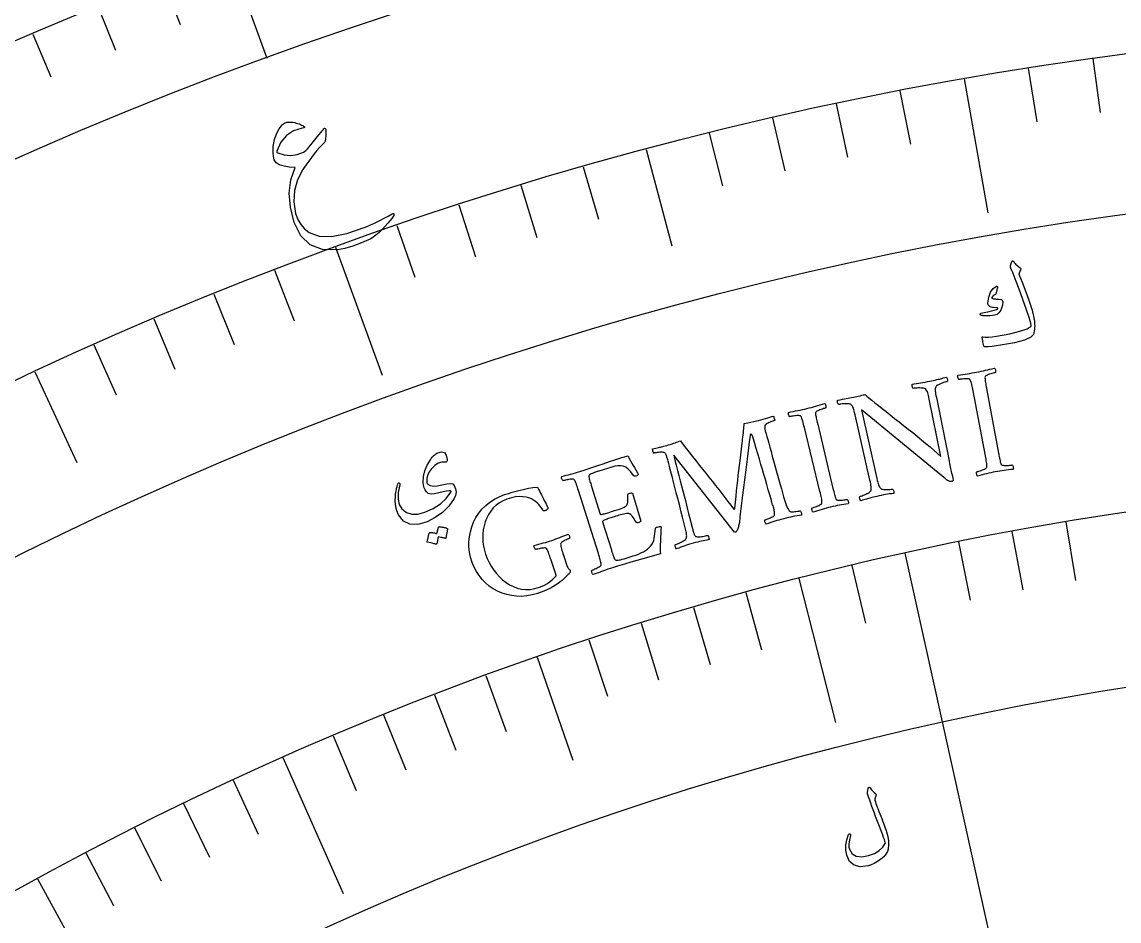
# Model space of a CAD drawing. Header units: millimetres. Extents: x -82 to 82, y -82 to 107.
# Drawn here: x -31.81 to -9.86, y 56.69 to 74.67 of the extents above; entities that cross this region are included whole.
import ezdxf

# ---------------------------------------------------------------- set-up
doc = ezdxf.new("R2010")
doc.units = ezdxf.units.MM
for name, color, linetype in [('ENGRAVE', 7, 'Continuous'), ('ENGRAVE_FINE', 8, 'Continuous'), ('TEXT', 5, 'Continuous')]:
    doc.layers.add(name, color=color, linetype=linetype)

msp = doc.modelspace()

# ---------------------------------------------------------------- linework, layer by layer
at = {"layer": 'ENGRAVE'}
for points in [[(-27.6523, 75.9741), (-26.9116, 73.9391)], [(-12.965, 73.5282), (-12.4922, 70.8471)], [(-19.3241, 72.1184), (-18.8073, 70.19)], [(-25.5361, 70.1598), (-24.6049, 67.6015)], [(-31.5537, 67.6672), (-30.71, 65.8578)], [(-14.1463, 64.0437), (-12.011, 54.3768)], [(-16.2713, 63.5371), (-15.5345, 60.66)], [(-21.5023, 61.9627), (-20.7883, 59.905)], [(-26.5887, 59.9563), (-25.3847, 57.2413)], [(-31.4957, 57.5303), (-30.4498, 55.6199)]]:
    msp.add_lwpolyline(points, dxfattribs=at)
for radius in [80.85, 80.85, 78.6844, 74.6625, 74.6625, 71.4862, 65.5875, 65.5875, 62.1225]:
    msp.add_circle((0, 0), radius, dxfattribs=at)
at = {"layer": 'ENGRAVE_FINE'}
for points in [[(-28.974, 75.48), (-28.6414, 74.6135)], [(-30.2869, 74.9628), (-29.9393, 74.1023)], [(-31.5906, 74.4228), (-31.228, 73.5685)], [(-11.6798, 73.7433), (-11.5094, 72.6677)], [(-10.391, 73.9359), (-10.2395, 72.8575)], [(-14.2463, 73.2907), (-14.0385, 72.2217)], [(-15.5232, 73.0309), (-15.2968, 71.9657)], [(-16.7954, 72.7489), (-16.5504, 71.6878)], [(-18.0625, 72.4447), (-17.799, 71.3881)], [(-20.5798, 71.7702), (-20.2796, 70.7234)], [(-21.8292, 71.4001), (-21.5108, 70.3587)], [(-23.072, 71.0083), (-22.7355, 69.9726)], [(-24.3077, 70.5948), (-23.9532, 69.5651)], [(-26.7566, 69.7034), (-26.3664, 68.6868)], [(-27.9691, 69.2259), (-27.5611, 68.2162)], [(-29.173, 68.7272), (-28.7475, 67.7248)], [(-30.368, 68.2076), (-29.925, 67.2127)], [(-10.9311, 64.6702), (-10.7331, 63.4988)], [(-12.0061, 64.4792), (-11.7887, 63.3113)], [(-13.078, 64.2704), (-12.8411, 63.1063)], [(-15.2109, 63.7993), (-14.9353, 62.6437)], [(-17.3274, 63.2573), (-17.0135, 62.1115)], [(-18.3788, 62.9598), (-18.0459, 61.8194)], [(-19.4253, 62.6449), (-19.0735, 61.5102)], [(-20.4666, 62.3124), (-20.0959, 61.1838)], [(-22.5323, 61.5956), (-22.1242, 60.4799)], [(-23.5562, 61.2113), (-23.1295, 60.1026)], [(-24.5738, 60.81), (-24.1287, 59.7085)], [(-25.5847, 60.3916), (-25.1213, 59.2977)], [(-27.5856, 59.5043), (-27.0859, 58.4264)], [(-28.575, 59.0355), (-28.0574, 57.9662)], [(-29.5566, 58.5502), (-29.0213, 57.4897)], [(-30.5303, 58.0484), (-29.9773, 56.997)]]:
    msp.add_lwpolyline(points, dxfattribs=at)
at = {"layer": 'TEXT'}
for points in [[(-26.5992, 72.614), (-26.5592, 72.6421), (-26.5107, 72.6591), (-26.4536, 72.6648), (-26.3881, 72.6593), (-26.3534, 72.6527), (-26.321, 72.6452), (-26.2908, 72.6366), (-26.2628, 72.627), (-26.2371, 72.6166), (-26.2138, 72.6055), (-26.1929, 72.5937), (-26.1744, 72.5813), (-26.1601, 72.5678), (-26.1598, 72.5564), (-26.1734, 72.5472), (-26.201, 72.54), (-26.374, 72.49), (-26.5171, 72.3965), (-26.6302, 72.2597), (-26.7129, 72.0798), (-26.7134, 72.0698), (-26.7099, 72.061), (-26.7024, 72.0532), (-26.691, 72.0465), (-26.5603, 72.0079), (-26.4308, 71.9979), (-26.3025, 72.0167), (-26.1752, 72.0643), (-26.1539, 72.0772), (-26.1282, 72.0988), (-26.098, 72.1291), (-26.0635, 72.1682), (-26.0023, 72.2441), (-25.9481, 72.3111), (-25.9009, 72.3692), (-25.8608, 72.4183), (-25.8279, 72.4585), (-25.8021, 72.4899), (-25.7834, 72.5123), (-25.7719, 72.5259), (-25.7536, 72.5397), (-25.7404, 72.5379), (-25.7324, 72.5204), (-25.7295, 72.4872), (-25.7317, 72.3967), (-25.7373, 72.3279), (-25.7461, 72.2808), (-25.7583, 72.2555), (-25.8064, 72.2074), (-25.8563, 72.1536), (-25.9078, 72.0943), (-25.961, 72.0293), (-26.0159, 71.9587), (-26.0723, 71.8825), (-26.1304, 71.8006), (-26.1901, 71.7131), (-26.2991, 71.5099), (-26.3593, 71.2961), (-26.3708, 71.0719), (-26.334, 70.8373), (-26.292, 70.7178), (-26.2324, 70.6144), (-26.1553, 70.5269), (-26.0609, 70.4554), (-25.8657, 70.3848), (-25.6152, 70.3793), (-25.3091, 70.4381), (-24.9467, 70.5605), (-24.8922, 70.5837), (-24.8338, 70.6098), (-24.7717, 70.6387), (-24.7056, 70.6705), (-24.636, 70.7053), (-24.563, 70.7431), (-24.4866, 70.784), (-24.4067, 70.8279), (-24.3926, 70.8346), (-24.3814, 70.8374), (-24.3732, 70.8365), (-24.3679, 70.8318), (-24.3717, 70.7986), (-24.4114, 70.7364), (-24.4868, 70.6453), (-24.5978, 70.5251), (-24.6665, 70.4563), (-24.7285, 70.4012), (-24.7837, 70.3598), (-24.8321, 70.3323), (-25.0192, 70.2493), (-25.1928, 70.1849), (-25.3531, 70.139), (-25.5001, 70.1119), (-25.7981, 70.1161), (-26.0409, 70.2078), (-26.2285, 70.3875), (-26.3605, 70.6557), (-26.4383, 70.9601), (-26.462, 71.2453), (-26.4313, 71.5112), (-26.3458, 71.7577), (-26.4634, 71.7656), (-26.5624, 71.7811), (-26.6429, 71.8041), (-26.7048, 71.8347), (-26.724, 71.8493), (-26.7399, 71.867), (-26.7527, 71.8879), (-26.7622, 71.912), (-26.7769, 71.9809), (-26.785, 72.0482), (-26.7865, 72.114), (-26.7814, 72.1783), (-26.7549, 72.3137), (-26.7157, 72.4314), (-26.6638, 72.5316), (-26.5992, 72.614)], [(-11.9745, 69.8739), (-11.9592, 69.8543), (-11.9436, 69.8358), (-11.9277, 69.8186), (-11.9115, 69.8026), (-11.8949, 69.7878), (-11.8777, 69.7743), (-11.8599, 69.7621), (-11.8415, 69.7511), (-11.8341, 69.7444), (-11.8305, 69.7358), (-11.8308, 69.7253), (-11.835, 69.7127), (-11.8616, 69.6458), (-11.8641, 69.6387), (-11.8657, 69.6327), (-11.8664, 69.6279), (-11.8664, 69.6242), (-11.8049, 69.4661), (-11.7505, 69.3231), (-11.7033, 69.195), (-11.6631, 69.0819), (-11.6302, 68.984), (-11.6045, 68.9014), (-11.5862, 68.8341), (-11.575, 68.782), (-11.5584, 68.6829), (-11.5549, 68.6513), (-11.5528, 68.6192), (-11.5523, 68.5868), (-11.5533, 68.5539), (-11.5558, 68.5207), (-11.5601, 68.487), (-11.5661, 68.453), (-11.5739, 68.4185), (-11.6264, 68.3603), (-11.7542, 68.3051), (-11.9574, 68.2523), (-12.2358, 68.2012), (-12.3233, 68.1886), (-12.4047, 68.179), (-12.4799, 68.1726), (-12.549, 68.1693), (-12.5556, 68.1708), (-12.5607, 68.1739), (-12.5643, 68.1786), (-12.5664, 68.1848), (-12.5739, 68.2153), (-12.5805, 68.2432), (-12.5862, 68.2683), (-12.5911, 68.2907), (-12.5951, 68.3107), (-12.5983, 68.3284), (-12.6007, 68.344), (-12.6023, 68.3574), (-12.6028, 68.365), (-12.601, 68.3696), (-12.5967, 68.3713), (-12.5901, 68.3701), (-12.5405, 68.3645), (-12.478, 68.3651), (-12.4026, 68.3719), (-12.3144, 68.3849), (-12.0522, 68.4317), (-11.8491, 68.48), (-11.7052, 68.5304), (-11.6204, 68.5831), (-11.631, 68.6446), (-11.6624, 68.7542), (-11.7149, 68.912), (-11.7884, 69.1178), (-11.864, 69.3236), (-11.9221, 69.4791), (-11.9624, 69.5843), (-11.9849, 69.6393), (-11.9915, 69.6543), (-11.9978, 69.6683), (-12.0036, 69.6813), (-12.009, 69.6934), (-12.0139, 69.7043), (-12.0183, 69.7141), (-12.0223, 69.7226), (-12.0258, 69.73), (-12.0323, 69.7461), (-12.0356, 69.7621), (-12.0357, 69.7778), (-12.0325, 69.7933), (-12.0067, 69.8767), (-12.0044, 69.8825), (-12.0015, 69.8865), (-11.9981, 69.8887), (-11.994, 69.8893), (-11.9887, 69.8875), (-11.9837, 69.8843), (-11.9789, 69.8798), (-11.9745, 69.8739)], [(-12.3129, 69.3823), (-12.309, 69.3824), (-12.3054, 69.3815), (-12.3021, 69.3795), (-12.2992, 69.3764), (-12.2979, 69.3733), (-12.297, 69.37), (-12.2966, 69.3663), (-12.2967, 69.3622), (-12.3205, 69.2477), (-12.3238, 69.2359), (-12.3278, 69.2266), (-12.3325, 69.2198), (-12.3379, 69.2155), (-12.3622, 69.2037), (-12.3822, 69.1904), (-12.3981, 69.1754), (-12.4097, 69.1589), (-12.4112, 69.1511), (-12.4059, 69.144), (-12.394, 69.1375), (-12.3754, 69.1317), (-12.3633, 69.1299), (-12.3509, 69.1283), (-12.3382, 69.1271), (-12.3251, 69.1262), (-12.3116, 69.1256), (-12.2974, 69.1254), (-12.2827, 69.1255), (-12.2674, 69.126), (-12.212, 69.1138), (-12.1878, 69.073), (-12.1946, 69.0035), (-12.2324, 68.9054), (-12.2498, 68.8751), (-12.2676, 68.8507), (-12.286, 68.8322), (-12.3049, 68.8196), (-12.3266, 68.8109), (-12.3574, 68.8034), (-12.3973, 68.7972), (-12.4462, 68.7921), (-12.4713, 68.79), (-12.4953, 68.7889), (-12.5181, 68.7888), (-12.5398, 68.7897), (-12.5604, 68.7911), (-12.5796, 68.7928), (-12.5976, 68.7948), (-12.6143, 68.7969), (-12.6251, 68.8005), (-12.6332, 68.8054), (-12.6386, 68.8116), (-12.6414, 68.819), (-12.6416, 68.8272), (-12.6388, 68.8335), (-12.6331, 68.8381), (-12.6245, 68.8409), (-12.5966, 68.8479), (-12.5649, 68.8554), (-12.5293, 68.8633), (-12.4899, 68.8717), (-12.4163, 68.8872), (-12.3594, 68.902), (-12.319, 68.9161), (-12.2953, 68.9296), (-12.2924, 68.9325), (-12.2912, 68.936), (-12.2917, 68.94), (-12.2938, 68.9444), (-12.296, 68.947), (-12.2998, 68.9491), (-12.3051, 68.9506), (-12.3118, 68.9516), (-12.3731, 68.9552), (-12.399, 68.9578), (-12.4217, 68.9631), (-12.4412, 68.9711), (-12.4575, 68.9817), (-12.472, 68.9949), (-12.4819, 69.0095), (-12.487, 69.0255), (-12.4874, 69.0429), (-12.4709, 69.1635), (-12.4363, 69.2603), (-12.3836, 69.3332), (-12.3129, 69.3823)], [(-12.7135, 67.6626), (-12.6677, 67.6715), (-12.6227, 67.6808), (-12.5783, 67.6906), (-12.5347, 67.7008), (-12.4909, 67.7112), (-12.446, 67.7215), (-12.4001, 67.7319), (-12.3532, 67.7422), (-12.3463, 67.7358), (-12.3409, 67.7267), (-12.3368, 67.715), (-12.3341, 67.7006), (-12.3327, 67.6859), (-12.3328, 67.6734), (-12.3343, 67.6631), (-12.3373, 67.6549), (-12.3487, 67.6525), (-12.3641, 67.6488), (-12.3833, 67.6438), (-12.4063, 67.6375), (-12.4309, 67.6302), (-12.4545, 67.6226), (-12.4772, 67.6145), (-12.4991, 67.6059), (-12.5179, 67.597), (-12.5318, 67.5878), (-12.5407, 67.5783), (-12.5447, 67.5685), (-12.5458, 67.5509), (-12.5456, 67.5313), (-12.5439, 67.5094), (-12.5407, 67.4854), (-12.5367, 67.4598), (-12.5322, 67.4331), (-12.5274, 67.4052), (-12.5221, 67.3762), (-12.5212, 67.3715), (-12.5203, 67.3668), (-12.5195, 67.3622), (-12.5186, 67.3575), (-12.5177, 67.3528), (-12.5169, 67.3482), (-12.516, 67.3435), (-12.5151, 67.3388), (-12.2738, 66.0404), (-12.273, 66.0358), (-12.2721, 66.0311), (-12.2712, 66.0264), (-12.2704, 66.0218), (-12.2695, 66.0171), (-12.2686, 66.0124), (-12.2677, 66.0077), (-12.2669, 66.0031), (-12.2614, 65.9742), (-12.256, 65.9467), (-12.2507, 65.9206), (-12.2454, 65.8959), (-12.2398, 65.8731), (-12.2337, 65.8526), (-12.227, 65.8344), (-12.2198, 65.8185), (-12.213, 65.812), (-12.2016, 65.8066), (-12.1856, 65.8025), (-12.1651, 65.7997), (-12.142, 65.798), (-12.1184, 65.7975), (-12.0941, 65.798), (-12.0692, 65.7996), (-12.046, 65.8018), (-12.0268, 65.8038), (-12.0116, 65.8057), (-12.0003, 65.8074), (-11.9948, 65.8008), (-11.9899, 65.7916), (-11.9855, 65.7799), (-11.9816, 65.7658), (-11.979, 65.7513), (-11.9787, 65.7389), (-11.9805, 65.7285), (-11.9844, 65.7202), (-12.0308, 65.7148), (-12.0762, 65.7094), (-12.1206, 65.704), (-12.164, 65.6985), (-12.2071, 65.6926), (-12.2507, 65.686), (-12.2947, 65.6786), (-12.3392, 65.6706), (-12.3825, 65.6621), (-12.4261, 65.653), (-12.47, 65.6432), (-12.5142, 65.6326), (-12.5586, 65.6216), (-12.6034, 65.6103), (-12.6485, 65.5987), (-12.6939, 65.5868), (-12.7007, 65.5932), (-12.7061, 65.6022), (-12.7103, 65.6139), (-12.7132, 65.6283), (-12.7147, 65.6429), (-12.7148, 65.6554), (-12.7135, 65.6657), (-12.7108, 65.6739), (-12.6997, 65.6763), (-12.6848, 65.6801), (-12.6662, 65.6852), (-12.6438, 65.6917), (-12.6199, 65.6992), (-12.5968, 65.7075), (-12.5745, 65.7167), (-12.5529, 65.7268), (-12.5343, 65.737), (-12.5211, 65.7466), (-12.5131, 65.7556), (-12.5104, 65.7639), (-12.5087, 65.785), (-12.5088, 65.8086), (-12.5109, 65.8346), (-12.5148, 65.863), (-12.5198, 65.8933), (-12.5253, 65.9247), (-12.5312, 65.9572), (-12.5375, 65.9909), (-12.784, 67.2883), (-12.7905, 67.322), (-12.797, 67.3547), (-12.8035, 67.3864), (-12.8101, 67.4171), (-12.8171, 67.4457), (-12.8249, 67.4711), (-12.8335, 67.4933), (-12.843, 67.5124), (-12.8489, 67.5203), (-12.86, 67.5261), (-12.8762, 67.5297), (-12.8975, 67.531), (-12.9216, 67.5309), (-12.9462, 67.5302), (-12.9714, 67.5287), (-12.9969, 67.5265), (-13.0207, 67.524), (-13.0405, 67.5217), (-13.0561, 67.5196), (-13.0676, 67.5177), (-13.0733, 67.5242), (-13.0785, 67.5333), (-13.0831, 67.5449), (-13.0872, 67.559), (-13.0899, 67.5734), (-13.0903, 67.5858), (-13.0885, 67.5963), (-13.0845, 67.6047), (-13.0367, 67.6122), (-12.9893, 67.6194), (-12.9422, 67.6263), (-12.8955, 67.633), (-12.8493, 67.6396), (-12.8035, 67.6468), (-12.7583, 67.6545), (-12.7135, 67.6626)], [(-15.1768, 67.1627), (-15.1423, 67.1705), (-15.1081, 67.1782), (-15.0744, 67.1858), (-15.041, 67.1932), (-15.0101, 67.2004), (-14.9836, 67.2069), (-14.9615, 67.2128), (-14.9438, 67.2182), (-14.9079, 67.185), (-14.8633, 67.146), (-14.8099, 67.1013), (-14.748, 67.0507), (-14.6791, 66.9954), (-14.605, 66.9365), (-14.5258, 66.874), (-14.4414, 66.808), (-14.3538, 66.7395), (-14.2649, 66.6698), (-14.1747, 66.5989), (-14.0832, 66.5267), (-13.9917, 66.4541), (-13.9018, 66.3817), (-13.8133, 66.3095), (-13.7263, 66.2375), (-13.6428, 66.1671), (-13.565, 66.0998), (-13.4928, 66.0355), (-13.4262, 65.9742), (-13.6599, 67.1224), (-13.6679, 67.1606), (-13.6753, 67.1944), (-13.6824, 67.2239), (-13.6889, 67.249), (-13.6965, 67.2711), (-13.7066, 67.2915), (-13.7193, 67.3101), (-13.7345, 67.327), (-13.7431, 67.3332), (-13.7565, 67.3383), (-13.7746, 67.3421), (-13.7974, 67.3448), (-13.8228, 67.3465), (-13.8486, 67.3473), (-13.8749, 67.3471), (-13.9016, 67.3461), (-13.9267, 67.3444), (-13.9483, 67.3425), (-13.9663, 67.3402), (-13.9807, 67.3378), (-13.9879, 67.3453), (-13.9937, 67.3549), (-13.9981, 67.3666), (-14.0011, 67.3804), (-14.0031, 67.3943), (-14.0044, 67.406), (-14.005, 67.4157), (-14.0051, 67.4233), (-13.9595, 67.431), (-13.9152, 67.4382), (-13.8723, 67.4449), (-13.8308, 67.4511), (-13.7887, 67.4576), (-13.7441, 67.4652), (-13.697, 67.4739), (-13.6475, 67.4836), (-13.6128, 67.4907), (-13.5814, 67.4974), (-13.5535, 67.5035), (-13.5289, 67.5091), (-13.5059, 67.5146), (-13.4825, 67.5204), (-13.4588, 67.5265), (-13.4347, 67.5328), (-13.4091, 67.5395), (-13.381, 67.5467), (-13.3502, 67.5544), (-13.3169, 67.5625), (-13.3126, 67.5561), (-13.3083, 67.5481), (-13.3041, 67.5384), (-13.3, 67.5271), (-13.297, 67.5148), (-13.2959, 67.5021), (-13.2969, 67.489), (-13.2998, 67.4755), (-13.3115, 67.4728), (-13.3276, 67.4684), (-13.3481, 67.4624), (-13.373, 67.4546), (-13.3997, 67.4456), (-13.4257, 67.4357), (-13.4508, 67.4249), (-13.4751, 67.4133), (-13.4967, 67.4014), (-13.5133, 67.3899), (-13.525, 67.3788), (-13.5319, 67.368), (-13.5383, 67.3484), (-13.542, 67.328), (-13.5431, 67.307), (-13.5416, 67.2853), (-13.5381, 67.2606), (-13.5331, 67.2305), (-13.5266, 67.195), (-13.5186, 67.1543), (-13.2704, 65.9217), (-13.262, 65.8796), (-13.254, 65.8402), (-13.2466, 65.8035), (-13.2398, 65.7696), (-13.2332, 65.7373), (-13.2265, 65.7056), (-13.2198, 65.6746), (-13.213, 65.6442), (-13.2057, 65.6128), (-13.1978, 65.579), (-13.1892, 65.5426), (-13.1799, 65.5038), (-13.1811, 65.4977), (-13.184, 65.4925), (-13.1887, 65.4881), (-13.1952, 65.4846), (-13.2021, 65.4818), (-13.2078, 65.4796), (-13.2125, 65.4781), (-13.2162, 65.4771), (-13.2236, 65.4766), (-13.2335, 65.4777), (-13.2459, 65.4802), (-13.2608, 65.4843), (-13.2776, 65.4905), (-13.2956, 65.4998), (-13.3148, 65.5121), (-13.3353, 65.5273), (-15.0172, 66.9097), (-14.7093, 65.5378), (-14.7005, 65.4999), (-14.6921, 65.4666), (-14.6841, 65.4378), (-14.6766, 65.4136), (-14.6683, 65.3925), (-14.6581, 65.3727), (-14.6461, 65.3545), (-14.6321, 65.3376), (-14.6236, 65.3315), (-14.6107, 65.3266), (-14.5935, 65.3228), (-14.5718, 65.3202), (-14.5477, 65.3186), (-14.523, 65.3177), (-14.4976, 65.3176), (-14.4715, 65.3182), (-14.4469, 65.3194), (-14.4259, 65.321), (-14.4083, 65.3231), (-14.3943, 65.3255), (-14.387, 65.3182), (-14.381, 65.309), (-14.3761, 65.2979), (-14.3725, 65.285), (-14.37, 65.2717), (-14.3686, 65.2599), (-14.3683, 65.2494), (-14.3691, 65.2403), (-14.4134, 65.2337), (-14.4562, 65.2271), (-14.4974, 65.2207), (-14.537, 65.2145), (-14.5771, 65.2076), (-14.6197, 65.1996), (-14.6649, 65.1904), (-14.7126, 65.1799), (-14.745, 65.1724), (-14.7748, 65.165), (-14.8021, 65.1578), (-14.8267, 65.1508), (-14.8499, 65.1439), (-14.8727, 65.1371), (-14.8951, 65.1303), (-14.9171, 65.1237), (-14.9406, 65.1167), (-14.9673, 65.1089), (-14.9973, 65.1004), (-15.0304, 65.0911), (-15.0349, 65.0974), (-15.0394, 65.1053), (-15.0438, 65.1149), (-15.0482, 65.126), (-15.0516, 65.1382), (-15.0531, 65.1509), (-15.0527, 65.164), (-15.0504, 65.1775), (-15.0392, 65.1806), (-15.024, 65.1856), (-15.0049, 65.1926), (-14.9817, 65.2015), (-14.9568, 65.2117), (-14.9321, 65.2226), (-14.9079, 65.2342), (-14.884, 65.2466), (-14.863, 65.259), (-14.8472, 65.2708), (-14.8367, 65.282), (-14.8316, 65.2926), (-14.8259, 65.3123), (-14.8225, 65.3324), (-14.8214, 65.3531), (-14.8227, 65.3742), (-14.826, 65.3983), (-14.8312, 65.4279), (-14.8382, 65.4629), (-14.8471, 65.5034), (-15.1439, 66.813), (-15.1534, 66.8535), (-15.1623, 66.8884), (-15.1705, 66.9178), (-15.1781, 66.9416), (-15.1863, 66.9619), (-15.1964, 66.9805), (-15.2084, 66.9975), (-15.2223, 67.0128), (-15.2318, 67.0201), (-15.2464, 67.0256), (-15.2661, 67.0293), (-15.2911, 67.0312), (-15.3187, 67.0317), (-15.3462, 67.0312), (-15.3737, 67.0297), (-15.4012, 67.0271), (-15.4264, 67.0242), (-15.4472, 67.0214), (-15.4634, 67.0189), (-15.4751, 67.0166), (-15.4832, 67.0277), (-15.4894, 67.0393), (-15.4937, 67.0513), (-15.4959, 67.0638), (-15.4968, 67.0758), (-15.497, 67.0863), (-15.4964, 67.0954), (-15.495, 67.103), (-15.4436, 67.1131), (-15.3973, 67.1219), (-15.356, 67.1292), (-15.3198, 67.1351), (-15.2856, 67.1408), (-15.2504, 67.1473), (-15.2141, 67.1546), (-15.1768, 67.1627)], [(-16.1071, 66.9359), (-16.0619, 66.9471), (-16.0174, 66.9587), (-15.9736, 66.9707), (-15.9305, 66.9831), (-15.8872, 66.9957), (-15.8429, 67.0083), (-15.7976, 67.0209), (-15.7513, 67.0336), (-15.7441, 67.0275), (-15.7382, 67.0187), (-15.7336, 67.0072), (-15.7301, 66.993), (-15.728, 66.9784), (-15.7275, 66.966), (-15.7285, 66.9556), (-15.731, 66.9472), (-15.7423, 66.9443), (-15.7574, 66.9398), (-15.7764, 66.9338), (-15.7991, 66.9263), (-15.8232, 66.9179), (-15.8465, 66.909), (-15.8687, 66.8998), (-15.8901, 66.8901), (-15.9085, 66.8803), (-15.9219, 66.8704), (-15.9304, 66.8604), (-15.9338, 66.8504), (-15.9341, 66.8329), (-15.9328, 66.8132), (-15.93, 66.7915), (-15.9257, 66.7677), (-15.9203, 66.7423), (-15.9145, 66.7158), (-15.9083, 66.6882), (-15.9015, 66.6595), (-15.9004, 66.6549), (-15.8993, 66.6503), (-15.8982, 66.6457), (-15.8971, 66.641), (-15.896, 66.6364), (-15.8949, 66.6318), (-15.8938, 66.6272), (-15.8927, 66.6226), (-15.5863, 65.338), (-15.5852, 65.3334), (-15.5841, 65.3288), (-15.583, 65.3241), (-15.5819, 65.3195), (-15.5808, 65.3149), (-15.5797, 65.3103), (-15.5786, 65.3056), (-15.5775, 65.301), (-15.5705, 65.2725), (-15.5638, 65.2453), (-15.5571, 65.2195), (-15.5506, 65.1951), (-15.5439, 65.1726), (-15.5367, 65.1524), (-15.5292, 65.1346), (-15.5211, 65.1191), (-15.514, 65.1129), (-15.5023, 65.1081), (-15.4862, 65.1048), (-15.4656, 65.103), (-15.4424, 65.1025), (-15.4188, 65.1032), (-15.3945, 65.1049), (-15.3698, 65.1078), (-15.3468, 65.1111), (-15.3277, 65.1141), (-15.3126, 65.1167), (-15.3014, 65.119), (-15.2956, 65.1127), (-15.2901, 65.1038), (-15.2851, 65.0924), (-15.2806, 65.0784), (-15.2773, 65.0641), (-15.2763, 65.0517), (-15.2776, 65.0413), (-15.2811, 65.0327), (-15.3272, 65.025), (-15.3722, 65.0173), (-15.4163, 65.0097), (-15.4593, 65.002), (-15.5021, 64.9939), (-15.5453, 64.9851), (-15.5889, 64.9756), (-15.6329, 64.9653), (-15.6758, 64.9547), (-15.7189, 64.9434), (-15.7622, 64.9313), (-15.8057, 64.9186), (-15.8496, 64.9054), (-15.8937, 64.8918), (-15.9382, 64.878), (-15.983, 64.8638), (-15.99, 64.8698), (-15.9959, 64.8785), (-16.0007, 64.89), (-16.0043, 64.9042), (-16.0065, 64.9187), (-16.0073, 64.9312), (-16.0065, 64.9416), (-16.0042, 64.9499), (-15.9932, 64.9529), (-15.9786, 64.9574), (-15.9602, 64.9635), (-15.9382, 64.971), (-15.9147, 64.9797), (-15.8921, 64.9892), (-15.8702, 64.9996), (-15.8492, 65.0107), (-15.8312, 65.0218), (-15.8184, 65.0321), (-15.8109, 65.0414), (-15.8086, 65.0499), (-15.8079, 65.0711), (-15.8093, 65.0946), (-15.8127, 65.1204), (-15.818, 65.1487), (-15.8246, 65.1787), (-15.8316, 65.2097), (-15.8391, 65.2419), (-15.8471, 65.2752), (-16.1587, 66.5586), (-16.1669, 66.5919), (-16.175, 66.6242), (-16.1831, 66.6556), (-16.1912, 66.6859), (-16.1996, 66.7141), (-16.2087, 66.7391), (-16.2185, 66.7609), (-16.2289, 66.7794), (-16.2352, 66.787), (-16.2465, 66.7922), (-16.2629, 66.795), (-16.2843, 66.7953), (-16.3084, 66.794), (-16.3329, 66.7919), (-16.3579, 66.7892), (-16.3834, 66.7857), (-16.407, 66.782), (-16.4266, 66.7788), (-16.4421, 66.7759), (-16.4535, 66.7733), (-16.4595, 66.7796), (-16.4651, 66.7884), (-16.4703, 66.7998), (-16.4751, 66.8137), (-16.4785, 66.8279), (-16.4796, 66.8403), (-16.4783, 66.8508), (-16.4747, 66.8594), (-16.4274, 66.8694), (-16.3804, 66.8789), (-16.3338, 66.8882), (-16.2875, 66.8972), (-16.2416, 66.9062), (-16.1962, 66.9156), (-16.1514, 66.9256), (-16.1071, 66.9359)], [(-18.8789, 66.2076), (-18.8412, 66.2186), (-18.8061, 66.2295), (-18.7734, 66.2404), (-18.7432, 66.2511), (-18.7149, 66.2614), (-18.6876, 66.2713), (-18.6614, 66.2806), (-18.6364, 66.2894), (-18.6157, 66.2596), (-18.5888, 66.223), (-18.5555, 66.1795), (-18.5159, 66.1292), (-18.4713, 66.0729), (-18.4229, 66.0117), (-18.3706, 65.9456), (-18.3146, 65.8746), (-18.2556, 65.8001), (-18.1948, 65.7234), (-18.132, 65.6446), (-18.0672, 65.5636), (-18.0018, 65.4815), (-17.9369, 65.3994), (-17.8725, 65.3174), (-17.8087, 65.2355), (-17.7464, 65.1549), (-17.6867, 65.0771), (-17.6294, 65.0021), (-17.5746, 64.9299), (-17.572, 64.9277), (-17.5688, 64.9265), (-17.565, 64.9263), (-17.5607, 64.9271), (-17.5568, 64.929), (-17.5539, 64.9322), (-17.5523, 64.9367), (-17.5518, 64.9426), (-17.5385, 65.0646), (-17.5258, 65.1805), (-17.5138, 65.2902), (-17.5024, 65.3937), (-17.4913, 65.4942), (-17.4799, 65.5948), (-17.4682, 65.6954), (-17.4562, 65.7961), (-17.4437, 65.8994), (-17.4307, 66.008), (-17.417, 66.1218), (-17.4027, 66.2409), (-17.398, 66.2806), (-17.3932, 66.322), (-17.3884, 66.365), (-17.3837, 66.4096), (-17.3791, 66.4535), (-17.375, 66.4945), (-17.3714, 66.5325), (-17.3682, 66.5675), (-17.3656, 66.5968), (-17.3638, 66.6177), (-17.3627, 66.6303), (-17.3623, 66.6345), (-17.291, 66.6487), (-17.2266, 66.6623), (-17.1692, 66.6753), (-17.1187, 66.6877), (-17.0768, 66.6986), (-17.0324, 66.7106), (-16.9855, 66.7236), (-16.9361, 66.7375), (-16.8884, 66.7512), (-16.8464, 66.7635), (-16.81, 66.7743), (-16.7793, 66.7837), (-16.7764, 66.7789), (-16.7725, 66.7699), (-16.7675, 66.7566), (-16.7614, 66.7392), (-16.7557, 66.722), (-16.7516, 66.7098), (-16.7491, 66.7025), (-16.7483, 66.7), (-16.7608, 66.6965), (-16.7765, 66.6913), (-16.7953, 66.6845), (-16.8172, 66.6761), (-16.8403, 66.6666), (-16.8627, 66.6565), (-16.8842, 66.6457), (-16.905, 66.6343), (-16.9231, 66.623), (-16.9369, 66.6124), (-16.9462, 66.6024), (-16.9511, 66.5932), (-16.9525, 66.5806), (-16.9527, 66.5667), (-16.9517, 66.5514), (-16.9496, 66.5348), (-16.9468, 66.5179), (-16.9437, 66.502), (-16.9405, 66.4868), (-16.9371, 66.4726), (-16.9245, 66.4296), (-16.9093, 66.3767), (-16.8916, 66.3138), (-16.8714, 66.2409), (-16.8492, 66.1607), (-16.8256, 66.0757), (-16.8006, 65.986), (-16.7742, 65.8915), (-16.7471, 65.795), (-16.7202, 65.699), (-16.6935, 65.6036), (-16.6669, 65.5087), (-16.6412, 65.4168), (-16.617, 65.3302), (-16.5944, 65.249), (-16.5733, 65.173), (-16.5608, 65.1311), (-16.5483, 65.0904), (-16.5356, 65.0509), (-16.5228, 65.0127), (-16.5095, 64.9769), (-16.495, 64.9446), (-16.4793, 64.9159), (-16.4626, 64.8908), (-16.4532, 64.8824), (-16.4396, 64.8766), (-16.4217, 64.8733), (-16.3996, 64.8724), (-16.3754, 64.8732), (-16.3512, 64.8748), (-16.3269, 64.8773), (-16.3027, 64.8805), (-16.2808, 64.8839), (-16.2634, 64.8867), (-16.2505, 64.889), (-16.2421, 64.8908), (-16.2341, 64.8809), (-16.2275, 64.8696), (-16.2224, 64.8569), (-16.2188, 64.8428), (-16.2164, 64.8294), (-16.2148, 64.8189), (-16.2142, 64.8112), (-16.2145, 64.8063), (-16.2591, 64.7983), (-16.3031, 64.7902), (-16.3465, 64.782), (-16.3892, 64.7738), (-16.4324, 64.765), (-16.4772, 64.7551), (-16.5235, 64.7442), (-16.5714, 64.7323), (-16.6213, 64.7192), (-16.6677, 64.7064), (-16.7104, 64.6938), (-16.7496, 64.6815), (-16.7887, 64.6688), (-16.8311, 64.655), (-16.8769, 64.6401), (-16.926, 64.6241), (-16.9288, 64.6283), (-16.9323, 64.6356), (-16.9366, 64.6459), (-16.9417, 64.6593), (-16.9463, 64.6736), (-16.949, 64.6869), (-16.9497, 64.6989), (-16.9485, 64.7099), (-16.9381, 64.7129), (-16.9252, 64.7172), (-16.9098, 64.7228), (-16.8919, 64.7296), (-16.8728, 64.7372), (-16.8538, 64.7453), (-16.8349, 64.7537), (-16.816, 64.7624), (-16.7986, 64.7712), (-16.7839, 64.7794), (-16.7719, 64.7871), (-16.7626, 64.7943), (-16.7573, 64.8028), (-16.7542, 64.8153), (-16.7533, 64.8316), (-16.7547, 64.8519), (-16.7574, 64.8733), (-16.7604, 64.893), (-16.7639, 64.9109), (-16.7676, 64.9271), (-16.7725, 64.9452), (-16.7784, 64.9656), (-16.7853, 64.9885), (-16.7933, 65.0137), (-16.8012, 65.0389), (-16.8081, 65.0618), (-16.814, 65.0822), (-16.8189, 65.1003), (-16.8498, 65.2073), (-16.8802, 65.3122), (-16.91, 65.415), (-16.9393, 65.5157), (-16.9685, 65.6159), (-16.998, 65.7172), (-17.0278, 65.8197), (-17.058, 65.9233), (-17.0889, 66.0295), (-17.1214, 66.1396), (-17.1552, 66.2536), (-17.1906, 66.3715), (-17.1924, 66.377), (-17.1955, 66.3841), (-17.1999, 66.393), (-17.2055, 66.4036), (-17.212, 66.4134), (-17.2189, 66.4198), (-17.2261, 66.4228), (-17.2337, 66.4225), (-17.2367, 66.4203), (-17.2394, 66.4153), (-17.2417, 66.4075), (-17.2438, 66.397), (-17.2603, 66.2722), (-17.276, 66.1521), (-17.2909, 66.0367), (-17.3051, 65.926), (-17.3187, 65.8186), (-17.3321, 65.713), (-17.3453, 65.6093), (-17.3582, 65.5075), (-17.3709, 65.4062), (-17.3836, 65.3042), (-17.3961, 65.2013), (-17.4084, 65.0976), (-17.4209, 64.9915), (-17.4335, 64.8814), (-17.4464, 64.7674), (-17.4595, 64.6493), (-17.4615, 64.6406), (-17.4645, 64.6283), (-17.4685, 64.6125), (-17.4737, 64.593), (-17.4795, 64.5721), (-17.4857, 64.5517), (-17.4922, 64.5317), (-17.499, 64.5123), (-17.5062, 64.4951), (-17.5139, 64.4817), (-17.5219, 64.472), (-17.5304, 64.4661), (-17.5337, 64.4642), (-17.5385, 64.4631), (-17.5447, 64.4628), (-17.5524, 64.4634), (-17.5543, 64.4643), (-17.556, 64.4648), (-17.5577, 64.465), (-17.5593, 64.4648), (-18.7729, 66.0007), (-18.7467, 65.902), (-18.7205, 65.8016), (-18.6942, 65.6996), (-18.6678, 65.596), (-18.6415, 65.4923), (-18.6155, 65.3902), (-18.5897, 65.2898), (-18.5641, 65.1908), (-18.5393, 65.0951), (-18.5159, 65.0041), (-18.4938, 64.9179), (-18.473, 64.8364), (-18.454, 64.7612), (-18.4369, 64.6936), (-18.4218, 64.6337), (-18.4086, 64.5815), (-18.3978, 64.5386), (-18.3897, 64.5066), (-18.3843, 64.4856), (-18.3817, 64.4756), (-18.3784, 64.4647), (-18.3745, 64.4533), (-18.3701, 64.4415), (-18.3652, 64.4292), (-18.3599, 64.4172), (-18.3546, 64.4063), (-18.3491, 64.3964), (-18.3435, 64.3876), (-18.3334, 64.3796), (-18.3181, 64.3743), (-18.2976, 64.3717), (-18.272, 64.3718), (-18.2438, 64.3737), (-18.2158, 64.3766), (-18.1878, 64.3805), (-18.1599, 64.3854), (-18.1347, 64.3903), (-18.115, 64.3943), (-18.1008, 64.3974), (-18.092, 64.3995), (-18.0848, 64.3935), (-18.0788, 64.3844), (-18.0739, 64.372), (-18.0701, 64.3564), (-18.0674, 64.3409), (-18.0656, 64.3288), (-18.0648, 64.3202), (-18.065, 64.315), (-18.1082, 64.3061), (-18.1482, 64.2978), (-18.1852, 64.2901), (-18.2191, 64.2831), (-18.2534, 64.2755), (-18.2918, 64.2661), (-18.3341, 64.255), (-18.3804, 64.2421), (-18.4296, 64.2277), (-18.4744, 64.2139), (-18.5149, 64.2007), (-18.5511, 64.1881), (-18.5871, 64.175), (-18.6273, 64.1606), (-18.6715, 64.1448), (-18.7198, 64.1275), (-18.7227, 64.1316), (-18.7264, 64.1388), (-18.731, 64.149), (-18.7365, 64.1622), (-18.7415, 64.1764), (-18.7445, 64.1896), (-18.7456, 64.2016), (-18.7447, 64.2126), (-18.7336, 64.2163), (-18.7183, 64.222), (-18.699, 64.2296), (-18.6755, 64.2394), (-18.6502, 64.2504), (-18.6253, 64.2622), (-18.6008, 64.2746), (-18.5766, 64.2878), (-18.5553, 64.301), (-18.539, 64.3135), (-18.5279, 64.3253), (-18.522, 64.3365), (-18.5168, 64.3548), (-18.5137, 64.3731), (-18.5126, 64.3914), (-18.5136, 64.4098), (-18.516, 64.429), (-18.5193, 64.4498), (-18.5235, 64.4721), (-18.5285, 64.4961), (-18.5622, 64.63), (-18.5952, 64.7612), (-18.6276, 64.8896), (-18.6595, 65.0153), (-18.6904, 65.1365), (-18.7198, 65.2513), (-18.7478, 65.3598), (-18.7743, 65.4618), (-18.799, 65.556), (-18.8212, 65.6411), (-18.8409, 65.717), (-18.8583, 65.7836), (-18.8728, 65.8393), (-18.884, 65.8821), (-18.8919, 65.912), (-18.8966, 65.9291), (-18.9015, 65.9457), (-18.9064, 65.9618), (-18.9114, 65.9774), (-18.9165, 65.9926), (-18.922, 66.0071), (-18.9283, 66.0205), (-18.9353, 66.0329), (-18.9431, 66.0443), (-18.9511, 66.0516), (-18.9639, 66.0569), (-18.9813, 66.0602), (-19.0035, 66.0616), (-19.028, 66.0615), (-19.0527, 66.0605), (-19.0776, 66.0587), (-19.1027, 66.056), (-19.1259, 66.0529), (-19.1451, 66.0499), (-19.1603, 66.047), (-19.1716, 66.0443), (-19.1737, 66.0464), (-19.1769, 66.0539), (-19.1813, 66.0665), (-19.1867, 66.0844), (-19.1917, 66.1026), (-19.195, 66.1162), (-19.1966, 66.1251), (-19.1964, 66.1294), (-19.1619, 66.1378), (-19.131, 66.1451), (-19.1036, 66.1514), (-19.0796, 66.1566), (-19.0574, 66.1615), (-19.0353, 66.1665), (-19.0133, 66.1717), (-18.9912, 66.1771), (-18.9677, 66.1831), (-18.9412, 66.1902), (-18.9115, 66.1984), (-18.8789, 66.2076)], [(-23.3414, 65.8668), (-23.4116, 65.8654), (-23.4818, 65.8413), (-23.5522, 65.7946), (-23.6225, 65.7251), (-23.6626, 65.6685), (-23.691, 65.6079), (-23.7078, 65.5432), (-23.7131, 65.4746), (-23.7115, 65.4618), (-23.7073, 65.4494), (-23.7005, 65.4375), (-23.6911, 65.4259), (-23.6457, 65.3957), (-23.5832, 65.3831), (-23.5038, 65.3881), (-23.4073, 65.4104), (-23.3125, 65.4333), (-23.2397, 65.4392), (-23.1892, 65.4281), (-23.161, 65.4002), (-23.1342, 65.3304), (-23.1258, 65.2627), (-23.1356, 65.1972), (-23.1637, 65.134), (-23.2712, 64.9851), (-23.3967, 64.8585), (-23.5403, 64.754), (-23.7024, 64.6715), (-23.892, 64.6164), (-24.0512, 64.6213), (-24.18, 64.6865), (-24.2785, 64.8121), (-24.3104, 64.8893), (-24.331, 64.9784), (-24.3402, 65.0794), (-24.3379, 65.1924), (-24.3345, 65.2248), (-24.3304, 65.2564), (-24.3256, 65.2872), (-24.32, 65.3172), (-24.3136, 65.3465), (-24.3063, 65.3753), (-24.2982, 65.4036), (-24.2891, 65.4314), (-24.2833, 65.4437), (-24.2764, 65.4503), (-24.2686, 65.4513), (-24.2598, 65.4467), (-24.2531, 65.4393), (-24.249, 65.431), (-24.2476, 65.4217), (-24.2489, 65.4114), (-24.2806, 65.2548), (-24.2846, 65.1226), (-24.2611, 65.0149), (-24.2102, 64.9317), (-24.1189, 64.858), (-24.0118, 64.8217), (-23.889, 64.8229), (-23.7503, 64.8613), (-23.5826, 64.9381), (-23.4397, 65.0303), (-23.3217, 65.1379), (-23.2284, 65.2611), (-23.2235, 65.2704), (-23.2231, 65.2782), (-23.2273, 65.2843), (-23.2361, 65.2888), (-23.2664, 65.2921), (-23.3149, 65.2868), (-23.3817, 65.2727), (-23.4668, 65.2497), (-23.5546, 65.2298), (-23.6258, 65.2261), (-23.6805, 65.2387), (-23.7185, 65.2677), (-23.746, 65.308), (-23.766, 65.3534), (-23.7787, 65.404), (-23.784, 65.4598), (-23.7773, 65.5754), (-23.7509, 65.6892), (-23.7048, 65.801), (-23.6389, 65.9108), (-23.6205, 65.9378), (-23.602, 65.9621), (-23.5834, 65.9838), (-23.5646, 66.0027), (-23.5458, 66.0191), (-23.5272, 66.0329), (-23.5088, 66.0442), (-23.4906, 66.053), (-23.414, 66.0724), (-23.3572, 66.0563), (-23.3201, 66.0046), (-23.3027, 65.9174), (-23.3037, 65.8919), (-23.3105, 65.875), (-23.3231, 65.8666), (-23.3414, 65.8668)], [(-20.6512, 65.6764), (-20.5422, 65.7112), (-20.4281, 65.7486), (-20.3088, 65.7886), (-20.1844, 65.8313), (-20.058, 65.8742), (-19.9327, 65.9154), (-19.8085, 65.9546), (-19.6855, 65.9921), (-19.6607, 65.9396), (-19.6355, 65.8897), (-19.6099, 65.8424), (-19.5837, 65.7977), (-19.5574, 65.7539), (-19.5313, 65.7092), (-19.5054, 65.6636), (-19.4797, 65.6172), (-19.4867, 65.6079), (-19.4971, 65.5996), (-19.5107, 65.5925), (-19.5275, 65.5864), (-19.5457, 65.5825), (-19.5599, 65.5826), (-19.5704, 65.5867), (-19.577, 65.5948), (-19.6285, 65.6681), (-19.6802, 65.7235), (-19.732, 65.761), (-19.7841, 65.7807), (-19.8372, 65.7879), (-19.8924, 65.7878), (-19.9496, 65.7804), (-20.0089, 65.7657), (-20.2683, 65.6862), (-20.2795, 65.6826), (-20.2944, 65.6777), (-20.3132, 65.6714), (-20.3357, 65.6637), (-20.3597, 65.6551), (-20.3827, 65.6462), (-20.4048, 65.637), (-20.4259, 65.6274), (-20.4441, 65.6178), (-20.4572, 65.6085), (-20.4654, 65.5995), (-20.4686, 65.5909), (-20.4677, 65.5733), (-20.4651, 65.5538), (-20.4608, 65.5323), (-20.4549, 65.5089), (-20.4479, 65.4843), (-20.4407, 65.4594), (-20.4331, 65.4342), (-20.4253, 65.4087), (-20.4221, 65.3986), (-20.4194, 65.3898), (-20.4169, 65.382), (-20.4149, 65.3754), (-20.2431, 64.8252), (-20.2389, 64.8205), (-20.2301, 64.8185), (-20.2167, 64.8191), (-20.1988, 64.8225), (-20.178, 64.8275), (-20.1562, 64.8332), (-20.1333, 64.8397), (-20.1095, 64.8469), (-19.954, 64.8949), (-19.9037, 64.9108), (-19.8596, 64.9255), (-19.8215, 64.9392), (-19.7896, 64.9518), (-19.7631, 64.9643), (-19.7411, 64.9774), (-19.7237, 64.9911), (-19.7109, 65.0056), (-19.7015, 65.0214), (-19.6945, 65.0395), (-19.6898, 65.0597), (-19.6874, 65.0822), (-19.6866, 65.1076), (-19.6865, 65.137), (-19.6871, 65.1703), (-19.6885, 65.2075), (-19.6875, 65.218), (-19.6811, 65.2272), (-19.6693, 65.2351), (-19.652, 65.2417), (-19.6347, 65.2459), (-19.6195, 65.2474), (-19.6064, 65.2461), (-19.5954, 65.2422), (-19.4278, 64.6841), (-19.4338, 64.6765), (-19.4432, 64.6695), (-19.4562, 64.6632), (-19.4727, 64.6574), (-19.4896, 64.6537), (-19.5039, 64.6537), (-19.5156, 64.6575), (-19.5247, 64.6649), (-19.5468, 64.7013), (-19.5662, 64.7321), (-19.5828, 64.7574), (-19.5968, 64.7771), (-19.6087, 64.7925), (-19.6193, 64.805), (-19.6287, 64.8145), (-19.6367, 64.8212), (-19.6443, 64.826), (-19.6523, 64.8301), (-19.6607, 64.8335), (-19.6695, 64.8361), (-19.6813, 64.8386), (-19.6977, 64.8387), (-19.7189, 64.8363), (-19.7446, 64.8315), (-19.7734, 64.825), (-19.8033, 64.8177), (-19.8344, 64.8096), (-19.8668, 64.8008), (-19.8992, 64.7915), (-19.9307, 64.7824), (-19.9611, 64.7733), (-19.9905, 64.7644), (-20.0109, 64.7579), (-20.0326, 64.7509), (-20.0556, 64.7433), (-20.0798, 64.7351), (-20.1037, 64.7266), (-20.1259, 64.7183), (-20.1461, 64.7101), (-20.1646, 64.7021), (-20.1796, 64.6942), (-20.1897, 64.6864), (-20.1948, 64.6787), (-20.1949, 64.671), (-20.0193, 64.1088), (-20.0183, 64.1054), (-20.017, 64.1012), (-20.0155, 64.0963), (-20.0137, 64.0906), (-20.0065, 64.068), (-19.9982, 64.0424), (-19.9888, 64.0138), (-19.9782, 63.9823), (-19.9675, 63.9531), (-19.9578, 63.9314), (-19.949, 63.9174), (-19.9411, 63.9109), (-19.9222, 63.9063), (-19.9024, 63.9043), (-19.8815, 63.9049), (-19.8595, 63.9081), (-19.834, 63.9139), (-19.8025, 63.9221), (-19.765, 63.9328), (-19.7214, 63.9459), (-19.5802, 63.9893), (-19.5282, 64.0066), (-19.4773, 64.0265), (-19.4276, 64.0488), (-19.379, 64.0737), (-19.334, 64.1001), (-19.295, 64.1271), (-19.2618, 64.1549), (-19.2346, 64.1833), (-19.2089, 64.2167), (-19.1883, 64.2538), (-19.1729, 64.2944), (-19.1626, 64.3387), (-19.1554, 64.3855), (-19.149, 64.434), (-19.1435, 64.484), (-19.1388, 64.5357), (-19.1362, 64.5451), (-19.1292, 64.5534), (-19.1177, 64.5605), (-19.1017, 64.5665), (-19.0764, 64.5728), (-19.0549, 64.5754), (-19.0373, 64.5744), (-19.0235, 64.5698), (-19.0271, 64.5017), (-19.0309, 64.4314), (-19.0351, 64.359), (-19.0396, 64.2843), (-19.0428, 64.2118), (-19.0431, 64.1454), (-19.0405, 64.0852), (-19.0351, 64.0313), (-19.1538, 63.9963), (-19.2723, 63.962), (-19.3906, 63.9283), (-19.5087, 63.8952), (-19.6303, 63.8609), (-19.7592, 63.8232), (-19.8952, 63.7822), (-20.0383, 63.7378), (-20.0878, 63.7219), (-20.1345, 63.7062), (-20.1784, 63.6908), (-20.2195, 63.6755), (-20.2596, 63.6606), (-20.3007, 63.646), (-20.3426, 63.6316), (-20.3855, 63.6176), (-20.3929, 63.6231), (-20.3994, 63.6314), (-20.4049, 63.6425), (-20.4095, 63.6565), (-20.4128, 63.6708), (-20.4144, 63.6832), (-20.4143, 63.6936), (-20.4126, 63.702), (-20.4018, 63.7058), (-20.3875, 63.7113), (-20.3696, 63.7186), (-20.3482, 63.7276), (-20.3254, 63.7379), (-20.3034, 63.749), (-20.2823, 63.7608), (-20.2621, 63.7733), (-20.2449, 63.7856), (-20.2328, 63.7967), (-20.2259, 63.8066), (-20.2242, 63.8152), (-20.2251, 63.8364), (-20.228, 63.8597), (-20.2331, 63.8853), (-20.2404, 63.9131), (-20.249, 63.9426), (-20.2581, 63.9731), (-20.2678, 64.0047), (-20.2781, 64.0374), (-20.6768, 65.2964), (-20.6872, 65.3291), (-20.6976, 65.3608), (-20.7078, 65.3915), (-20.718, 65.4212), (-20.7283, 65.4487), (-20.7391, 65.473), (-20.7503, 65.4941), (-20.7619, 65.5119), (-20.7688, 65.5191), (-20.7804, 65.5235), (-20.7969, 65.5251), (-20.8183, 65.5239), (-20.8422, 65.521), (-20.8666, 65.5173), (-20.8913, 65.5128), (-20.9165, 65.5076), (-20.9398, 65.5023), (-20.9591, 65.4977), (-20.9744, 65.4938), (-20.9856, 65.4905), (-20.9921, 65.4963), (-20.9983, 65.5047), (-21.0042, 65.5157), (-21.01, 65.5292), (-21.0143, 65.5432), (-21.0162, 65.5555), (-21.0157, 65.566), (-21.0127, 65.5749), (-20.9662, 65.588), (-20.9199, 65.6008), (-20.874, 65.6133), (-20.8284, 65.6254), (-20.7833, 65.6375), (-20.7387, 65.65), (-20.6947, 65.663), (-20.6512, 65.6764)], [(-21.2306, 63.9215), (-21.2321, 63.926), (-21.2336, 63.9305), (-21.2351, 63.935), (-21.2366, 63.9395), (-21.2381, 63.944), (-21.2396, 63.9485), (-21.2411, 63.9531), (-21.2426, 63.9576), (-21.2519, 63.9854), (-21.261, 64.0119), (-21.2699, 64.037), (-21.2785, 64.0607), (-21.2871, 64.0826), (-21.296, 64.1021), (-21.3051, 64.1192), (-21.3145, 64.1339), (-21.3214, 64.1411), (-21.3331, 64.1457), (-21.3495, 64.1476), (-21.3707, 64.1469), (-21.3944, 64.1444), (-21.4182, 64.1411), (-21.4421, 64.1368), (-21.4662, 64.1317), (-21.4884, 64.1265), (-21.5068, 64.1218), (-21.5215, 64.1179), (-21.5324, 64.1145), (-21.5389, 64.1203), (-21.5451, 64.1286), (-21.5512, 64.1395), (-21.5571, 64.153), (-21.5617, 64.1669), (-21.5638, 64.1791), (-21.5635, 64.1897), (-21.5607, 64.1986), (-21.5152, 64.2119), (-21.4704, 64.2246), (-21.4262, 64.2367), (-21.3826, 64.2481), (-21.3395, 64.2595), (-21.2966, 64.2716), (-21.254, 64.2845), (-21.2115, 64.2981), (-21.1685, 64.3127), (-21.127, 64.3276), (-21.0871, 64.3427), (-21.0488, 64.3582), (-21.0103, 64.3739), (-20.97, 64.3898), (-20.9278, 64.4058), (-20.8838, 64.4219), (-20.8763, 64.4165), (-20.8698, 64.4082), (-20.8642, 64.3971), (-20.8596, 64.3832), (-20.8563, 64.3688), (-20.8547, 64.3565), (-20.8547, 64.346), (-20.8565, 64.3376), (-20.8672, 64.3338), (-20.881, 64.3284), (-20.8982, 64.3212), (-20.9185, 64.3124), (-20.9399, 64.3026), (-20.9603, 64.2922), (-20.9797, 64.2812), (-20.9982, 64.2698), (-21.0138, 64.2583), (-21.025, 64.2473), (-21.0318, 64.2366), (-21.0341, 64.2264), (-21.0331, 64.2053), (-21.03, 64.1819), (-21.0246, 64.1564), (-21.0171, 64.1287), (-21.0082, 64.0993), (-20.9987, 64.0689), (-20.9887, 64.0374), (-20.9781, 64.0048), (-20.9101, 63.7971), (-20.9018, 63.7749), (-20.8925, 63.7562), (-20.8824, 63.7412), (-20.8714, 63.7298), (-20.861, 63.7199), (-20.8523, 63.7094), (-20.8456, 63.6983), (-20.8407, 63.6866), (-20.8394, 63.6805), (-20.8393, 63.6745), (-20.8404, 63.6685), (-20.8428, 63.6626), (-20.8474, 63.6552), (-20.8553, 63.6451), (-20.8664, 63.6323), (-20.8808, 63.6168), (-20.9079, 63.5893), (-20.9372, 63.5607), (-20.9689, 63.5309), (-21.0028, 63.4999), (-21.0407, 63.4681), (-21.0843, 63.4362), (-21.1336, 63.4039), (-21.1885, 63.3714), (-21.2511, 63.3387), (-21.3234, 63.3061), (-21.4054, 63.2733), (-21.4972, 63.2406), (-21.6035, 63.2097), (-21.7086, 63.1896), (-21.8126, 63.1805), (-21.9154, 63.1823), (-22.0159, 63.1941), (-22.1129, 63.215), (-22.2063, 63.245), (-22.2961, 63.2841), (-22.3814, 63.3315), (-22.4611, 63.3862), (-22.5351, 63.4483), (-22.6035, 63.5179), (-22.6653, 63.5942), (-22.7193, 63.6763), (-22.7656, 63.7643), (-22.8041, 63.8583), (-22.8357, 63.9612), (-22.8569, 64.0643), (-22.8677, 64.1675), (-22.8681, 64.2709), (-22.8585, 64.3731), (-22.8397, 64.4729), (-22.8116, 64.5703), (-22.7742, 64.6653), (-22.7275, 64.7563), (-22.6717, 64.8418), (-22.6067, 64.9218), (-22.5326, 64.9962), (-22.45, 65.0637), (-22.3594, 65.1226), (-22.2609, 65.1729), (-22.1546, 65.2147), (-22.0799, 65.2392), (-22.003, 65.2627), (-21.9238, 65.2851), (-21.8424, 65.3066), (-21.759, 65.3261), (-21.6741, 65.3426), (-21.5875, 65.3562), (-21.4995, 65.3669), (-21.4975, 65.3633), (-21.4917, 65.3524), (-21.482, 65.3342), (-21.4684, 65.3088), (-21.4524, 65.2784), (-21.4353, 65.2455), (-21.4172, 65.21), (-21.398, 65.1719), (-21.3787, 65.1335), (-21.3602, 65.0968), (-21.3425, 65.062), (-21.3257, 65.029), (-21.311, 65.0002), (-21.3, 64.9778), (-21.2926, 64.962), (-21.2889, 64.9528), (-21.2869, 64.9467), (-21.288, 64.9397), (-21.2921, 64.9317), (-21.2993, 64.9227), (-21.3084, 64.9138), (-21.3184, 64.9064), (-21.3293, 64.9003), (-21.3411, 64.8956), (-21.3515, 64.8928), (-21.3616, 64.8913), (-21.3713, 64.8913), (-21.3806, 64.8926), (-21.3909, 64.91), (-21.4048, 64.9313), (-21.4223, 64.9564), (-21.4433, 64.9853), (-21.4686, 65.0157), (-21.4987, 65.0454), (-21.5337, 65.0742), (-21.5736, 65.1023), (-21.6187, 65.1275), (-21.6697, 65.1476), (-21.7264, 65.1626), (-21.789, 65.1725), (-21.8579, 65.175), (-21.9339, 65.1677), (-22.0168, 65.1507), (-22.1067, 65.1239), (-22.1858, 65.0919), (-22.2579, 65.0519), (-22.323, 65.004), (-22.381, 64.9481), (-22.432, 64.8859), (-22.4759, 64.819), (-22.5127, 64.7473), (-22.5425, 64.6709), (-22.5652, 64.5915), (-22.581, 64.5107), (-22.5898, 64.4286), (-22.5918, 64.345), (-22.587, 64.2618), (-22.576, 64.1806), (-22.5586, 64.1015), (-22.5349, 64.0243), (-22.5022, 63.9405), (-22.4639, 63.8596), (-22.4201, 63.7814), (-22.3708, 63.706), (-22.3164, 63.635), (-22.2576, 63.5699), (-22.1942, 63.5108), (-22.1263, 63.4577), (-22.0543, 63.4119), (-21.9789, 63.3749), (-21.8999, 63.3465), (-21.8173, 63.3268), (-21.7317, 63.3175), (-21.6433, 63.32), (-21.5522, 63.3344), (-21.4584, 63.3608), (-21.404, 63.3813), (-21.3542, 63.4047), (-21.3088, 63.4309), (-21.2679, 63.46), (-21.2306, 63.4901), (-21.1961, 63.5195), (-21.1645, 63.5481), (-21.1357, 63.5759), (-21.1302, 63.5814), (-21.1265, 63.5869), (-21.1247, 63.5924), (-21.1248, 63.5979), (-21.126, 63.6037), (-21.1275, 63.6099), (-21.1295, 63.6167), (-21.1318, 63.6239)], [(-23.479, 64.5611), (-23.4775, 64.5644), (-23.4747, 64.567), (-23.4706, 64.5691), (-23.4652, 64.5705), (-23.4439, 64.5702), (-23.423, 64.5689), (-23.4024, 64.5667), (-23.3821, 64.5636), (-23.362, 64.5594), (-23.3419, 64.5541), (-23.3218, 64.5478), (-23.3018, 64.5403), (-23.2974, 64.5374), (-23.2945, 64.5337), (-23.2933, 64.5291), (-23.2936, 64.5237), (-23.3316, 64.3443), (-23.3334, 64.3415), (-23.337, 64.3401), (-23.3426, 64.3403), (-23.35, 64.342), (-23.3554, 64.344), (-23.3639, 64.3465), (-23.3755, 64.3493), (-23.3902, 64.3524), (-23.4082, 64.3561), (-23.4295, 64.3602), (-23.4543, 64.3649), (-23.4824, 64.3701), (-23.5128, 64.2303), (-23.5148, 64.2256), (-23.5188, 64.2232), (-23.5246, 64.2231), (-23.5324, 64.2253), (-23.5391, 64.2272), (-23.5496, 64.2299), (-23.5639, 64.2334), (-23.5819, 64.2377), (-23.604, 64.2427), (-23.6303, 64.2483), (-23.6609, 64.2545), (-23.6958, 64.2613), (-23.6998, 64.2631), (-23.7021, 64.2655), (-23.7029, 64.2685), (-23.7019, 64.2722), (-23.6608, 64.4467), (-23.6593, 64.4499), (-23.6565, 64.4526), (-23.6524, 64.4547), (-23.6471, 64.4561), (-23.6293, 64.4567), (-23.6116, 64.4562), (-23.5942, 64.4548), (-23.5769, 64.4523), (-23.5598, 64.449), (-23.543, 64.4448), (-23.5264, 64.4399), (-23.5101, 64.4342)], [(-14.8817, 59.3445), (-14.8799, 59.3509), (-14.8767, 59.3559), (-14.8722, 59.3595), (-14.8665, 59.3618), (-14.8602, 59.3623), (-14.8544, 59.3605), (-14.849, 59.3564), (-14.844, 59.3501), (-14.8165, 59.3129), (-14.7893, 59.2817), (-14.7624, 59.2564), (-14.7358, 59.237), (-14.7275, 59.2296), (-14.7233, 59.2199), (-14.7231, 59.2077), (-14.7268, 59.1931), (-14.7298, 59.1858), (-14.7325, 59.1787), (-14.7351, 59.172), (-14.7375, 59.1655), (-14.7397, 59.1594), (-14.7419, 59.1538), (-14.7439, 59.1488), (-14.7458, 59.1442), (-14.7489, 59.136), (-14.7502, 59.1268), (-14.7499, 59.1166), (-14.7478, 59.1053), (-14.7378, 59.0746), (-14.7265, 59.0413), (-14.7137, 59.0053), (-14.6996, 58.9666), (-14.6842, 58.9253), (-14.6677, 58.8812), (-14.65, 58.8345), (-14.6311, 58.785), (-14.6116, 58.7358), (-14.5936, 58.6895), (-14.5772, 58.646), (-14.5623, 58.6053), (-14.5489, 58.5675), (-14.5367, 58.5323), (-14.5258, 58.4998), (-14.5162, 58.47), (-14.4915, 58.3807), (-14.4777, 58.2938), (-14.4748, 58.2092), (-14.4826, 58.127), (-14.4975, 58.0761), (-14.5274, 58.0251), (-14.5722, 57.9739), (-14.6319, 57.9225), (-14.6987, 57.8754), (-14.7631, 57.8377), (-14.825, 57.8095), (-14.8846, 57.7907), (-15.0413, 57.7725), (-15.1646, 57.8017), (-15.2547, 57.8784), (-15.3115, 58.0028), (-15.3293, 58.1021), (-15.3289, 58.2039), (-15.3103, 58.3083), (-15.2734, 58.4154), (-15.2701, 58.4219), (-15.2661, 58.4264), (-15.2614, 58.429), (-15.2558, 58.4296), (-15.2496, 58.4289), (-15.2446, 58.4272), (-15.2407, 58.4245), (-15.2381, 58.4208), (-15.2353, 58.4149), (-15.234, 58.4088), (-15.2341, 58.4027), (-15.2356, 58.3964), (-15.256, 58.305), (-15.2666, 58.2289), (-15.2674, 58.1682), (-15.2584, 58.1227), (-15.2032, 58.0343), (-15.1208, 57.984), (-15.0113, 57.9717), (-14.8746, 57.9972), (-14.7568, 58.0413), (-14.6614, 58.098), (-14.5885, 58.1674), (-14.5381, 58.2495), (-14.5474, 58.2807), (-14.559, 58.317), (-14.573, 58.3583), (-14.5893, 58.4047), (-14.6081, 58.4562), (-14.6296, 58.513), (-14.6537, 58.5749), (-14.6804, 58.6421), (-14.7073, 58.7116), (-14.7334, 58.7801), (-14.7588, 58.8476), (-14.7834, 58.914), (-14.8072, 58.9794), (-14.8301, 59.0439), (-14.852, 59.1074), (-14.873, 59.17), (-14.8958, 59.2296), (-14.8972, 59.2367), (-14.8978, 59.2435), (-14.8976, 59.25), (-14.8966, 59.2563)]]:
    msp.add_lwpolyline(points, close=True, dxfattribs=at)

doc.saveas('drawing.dxf')
